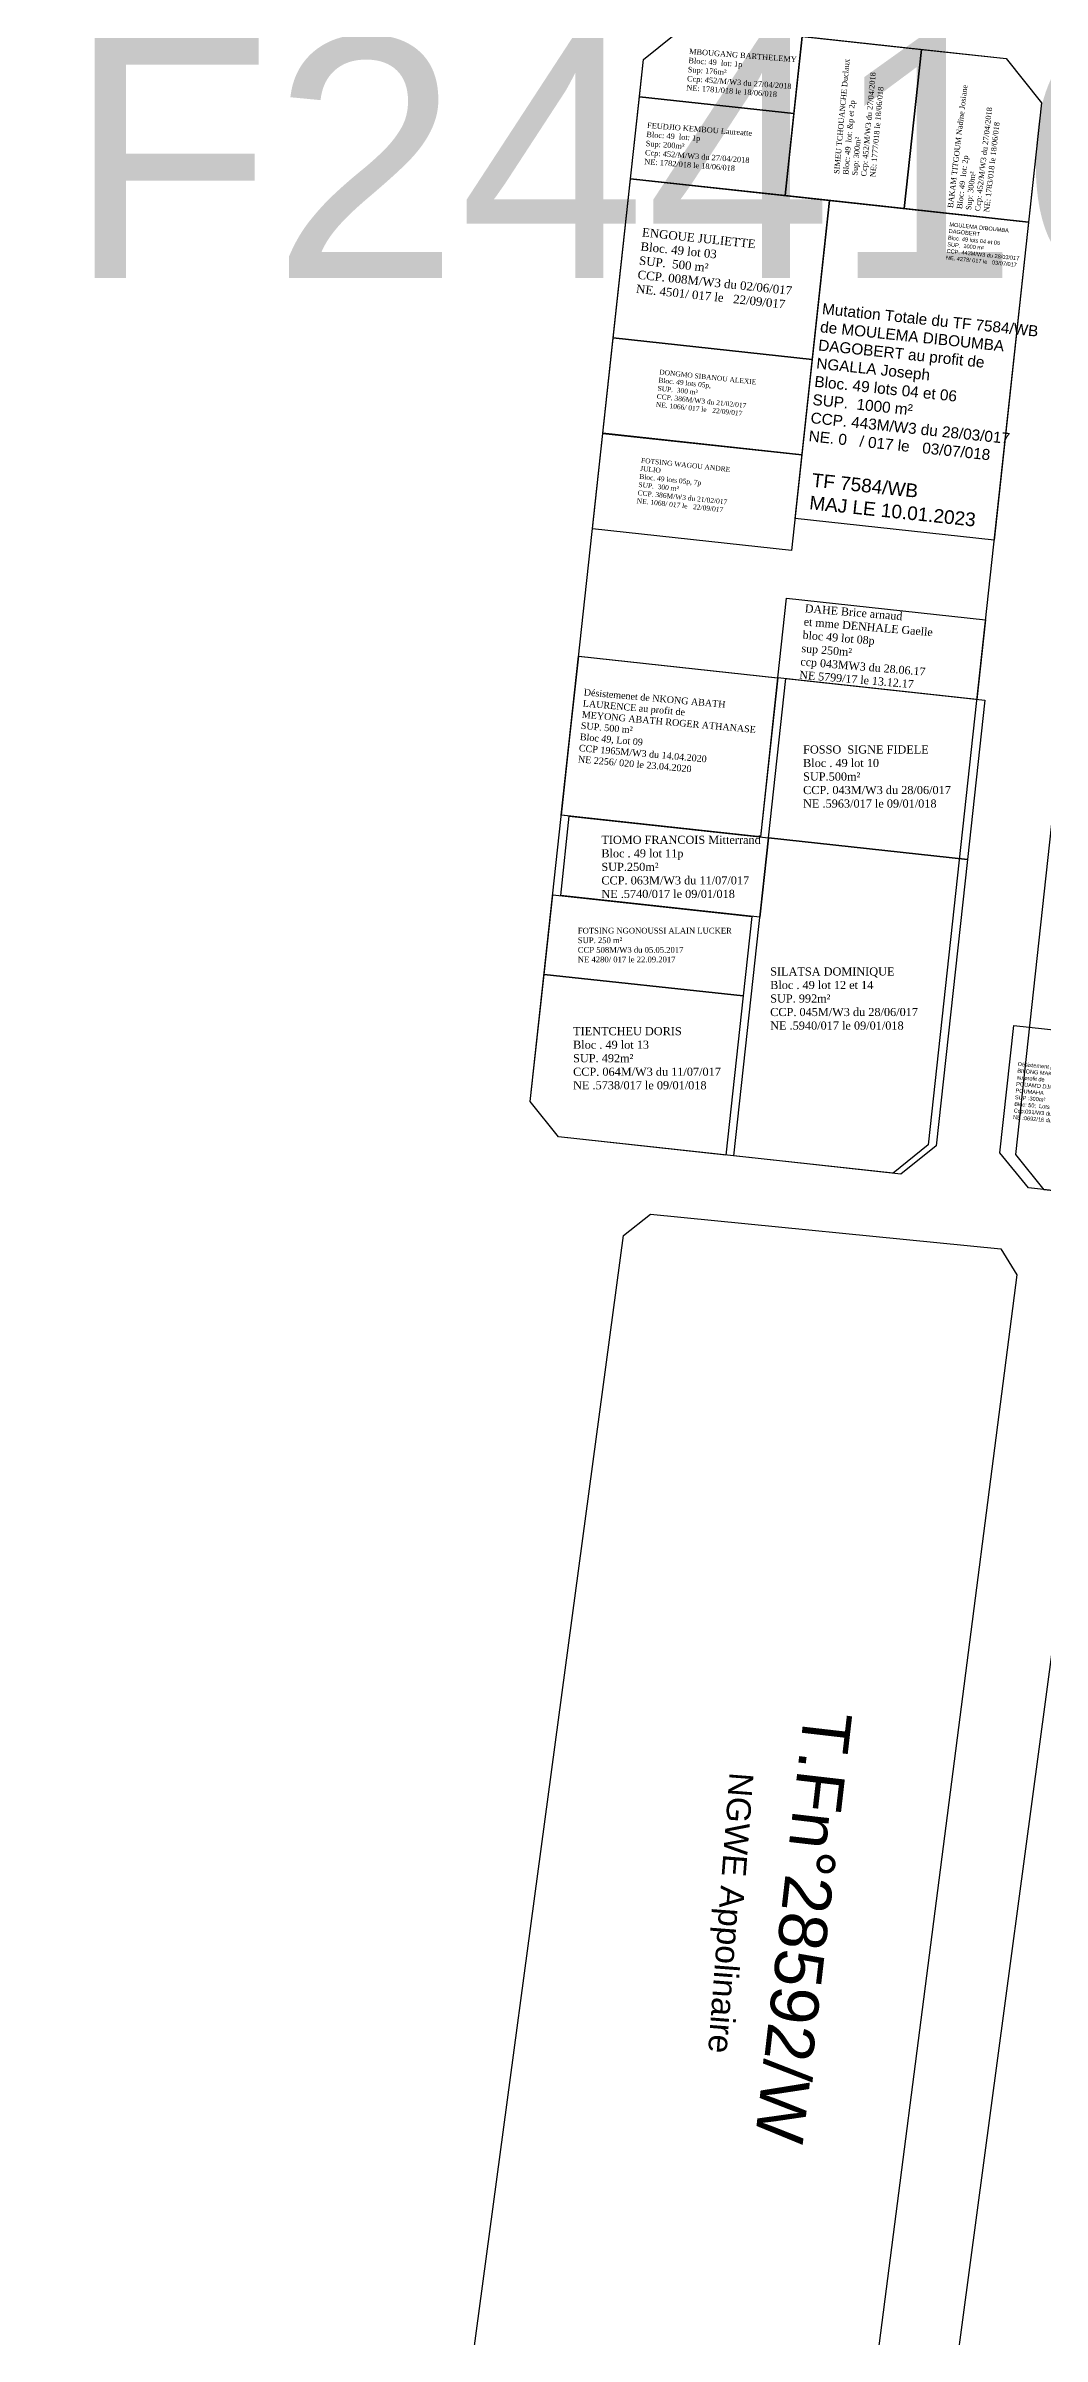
# Model space of a CAD drawing. Header units: millimetres. Extents: x 590121 to 927379, y 438565 to 1441738.
# Drawn here: x 924451.8 to 924576.2, y 1439773.6 to 1440059.7 of the extents above; entities that cross this region are included whole.
import ezdxf

# ---------------------------------------------------------------- set-up
doc = ezdxf.new("R2010")
doc.units = ezdxf.units.MM
doc.header["$LTSCALE"] = 10
doc.layers.add('end maj 26 02 2021', color=30, linetype='Continuous')
doc.styles.get("Standard").update_dxf_attribs({"font": 'arial.ttf'})
doc.styles.add('Times 1.0', font='times.ttf', dxfattribs={"width": 0.99, "height": 1})

msp = doc.modelspace()

# ---------------------------------------------------------------- linework, layer by layer
at = {"layer": 'end maj 26 02 2021', "color": 7, "linetype": 'ByBlock', "lineweight": -3, "ltscale": 0.0014, "flags": 128}
msp.add_lwpolyline([(924531.9, 1440062.48), (924571.66, 1440058.15), (924576.09, 1440052.64), (924561.94, 1439922.41), (924557.54, 1439918.87), (924515.78, 1439923.41), (924512.24, 1439927.82), (924526.39, 1440058.05)], close=True, dxfattribs=at)
at = {"layer": 'end maj 26 02 2021', "color": 150}
for points in [[(924531.9, 1440062.48), (924546.21, 1440060.92), (924545.17, 1440051.29), (924525.88, 1440053.38), (924526.39, 1440058.05)], [(924546.21, 1440060.92), (924561.1, 1440059.3), (924558.94, 1440039.42), (924544.05, 1440041.04)], [(924561.1, 1440059.3), (924571.66, 1440058.15), (924576.09, 1440052.64), (924574.47, 1440037.73), (924558.94, 1440039.42)], [(924525.88, 1440053.38), (924545.17, 1440051.29), (924544.05, 1440041.04), (924524.77, 1440043.14)], [(924544.14, 1439980.68), (924568.99, 1439977.98), (924566.83, 1439958.09), (924541.98, 1439960.79)], [(924517.12, 1439963.5), (924541.98, 1439960.79), (924540.9, 1439950.85), (924516.04, 1439953.56)], [(924541.98, 1439960.79), (924566.83, 1439958.09), (924562.94, 1439922.3), (924558.53, 1439918.76), (924537.66, 1439921.03)], [(924513.97, 1439943.72), (924538.82, 1439941.02), (924536.66, 1439921.14), (924515.78, 1439923.41), (924512.24, 1439927.82)]]:
    msp.add_lwpolyline(points, close=True, dxfattribs=at)
at = {"layer": 'end maj 26 02 2021', "linetype": 'ByBlock', "flags": 128}
msp.add_lwpolyline([(924591.55, 1440055.99), (924690.96, 1440045.18), (924694.51, 1440040.77), (924680.25, 1439909.55), (924675.84, 1439906), (924576.43, 1439916.81), (924572.88, 1439921.22), (924587.14, 1440052.45)], close=True, dxfattribs=at)
at = {"layer": 'end maj 26 02 2021', "color": 150, "linetype": 'ByBlock', "lineweight": -3, "ltscale": 0.0014, "flags": 128}
for points in [[(924524.77, 1440043.14), (924549.62, 1440040.43), (924547.46, 1440020.55), (924522.61, 1440023.25)], [(924524.77, 1440043.14), (924549.62, 1440040.43), (924547.46, 1440020.55), (924522.61, 1440023.25)], [(924522.61, 1440023.25), (924547.46, 1440020.55), (924546.16, 1440008.62), (924521.31, 1440011.33)], [(924521.31, 1440011.32), (924546.16, 1440008.62), (924544.86, 1439996.69), (924520.01, 1439999.39)], [(924544.22, 1439990.73), (924569.07, 1439988.02), (924567.99, 1439978.08), (924543.14, 1439980.79)], [(924518.28, 1439983.49), (924543.13, 1439980.79), (924540.97, 1439960.9), (924516.12, 1439963.61)], [(924518.29, 1439983.49), (924543.14, 1439980.79), (924540.98, 1439960.9), (924516.12, 1439963.61)], [(924518.28, 1439983.49), (924543.13, 1439980.79), (924540.97, 1439960.9), (924516.13, 1439963.61)], [(924515.05, 1439953.66), (924539.9, 1439950.96), (924538.82, 1439941.02), (924513.97, 1439943.72)], [(924572.62, 1439937.34), (924587.93, 1439935.68), (924585.77, 1439915.8), (924574.44, 1439917.03), (924570.89, 1439921.44)]]:
    msp.add_lwpolyline(points, close=True, dxfattribs=at)
at = {"layer": 'end maj 26 02 2021', "color": 3, "lineweight": 30, "flags": 128}
msp.add_lwpolyline([(924549.62, 1440040.43), (924574.47, 1440037.73), (924570.15, 1439997.97), (924545.3, 1440000.67)], close=True, dxfattribs=at)
at = {"layer": 'end maj 26 02 2021', "color": 3, "linetype": 'ByBlock', "lineweight": -3, "ltscale": 0.0014, "flags": 128}
msp.add_lwpolyline([(924527.24, 1439913.74), (924570.99, 1439909.44), (924573, 1439906.17), (924545.9, 1439695.76), (924540.63, 1439692.82), (924501.67, 1439709.58), (924497.8, 1439716.5), (924523.88, 1439911.07)], close=True, dxfattribs=at)
msp.add_lwpolyline([(924558.92, 1439684.91), (924555.05, 1439691.84), (924583.59, 1439905.14), (924586.96, 1439907.81), (924630.71, 1439903.51), (924633.34, 1439900.25), (924603.19, 1439671.12), (924597.89, 1439668.18), (924558.92, 1439684.91)], dxfattribs=at)

# ---------------------------------------------------------------- texts
at = {"layer": 'end maj 26 02 2021', "color": 1, "linetype": 'ByBlock'}
msp.add_text('T.F24416/W', height=30, dxfattribs=at).set_placement((924417.18, 1440030.73))
msp.add_text('T.Fn°28592/W', height=6, rotation=263.4235, dxfattribs=at).set_placement((924546.49, 1439851.88))
at = {"layer": 'end maj 26 02 2021', "char_height": 0.6801, "attachment_point": 1}
for s, insert, rotation in [('{\\fTimes New Roman|b0|i0|c0|p18;MBOUGANG BARTHELEMY\\PBloc: 49  lot: 1p\\PSup: 176m²\\PCcp: 452/M/W3 du 27/04/2018\\PNE: 1781/018 le 18/06/018}', (924532.11, 1440059.4), 355.6519), ('{\\fTimes New Roman|b0|i0|c0|p18;SIMEU TCHOUANCHE Duclaux\\PBloc: 49  lot: &p et 2p\\PSup: 300m²\\PCcp: 452/M/W3 du 27/04/2018\\PNE: 1777/018 le 18/06/018}', (924550.14, 1440043.77), 84.8069), ('{\\fTimes New Roman|b0|i0|c0|p18;BAKAM TITGOUM Nadine Josiane\\PBloc: 49  lot: 2p\\PSup: 300m²\\PCcp: 452/M/W3 du 27/04/2018\\PNE: 1783/018 le 18/06/018}', (924564.35, 1440039.53), 83.2688), ('{\\fTimes New Roman|b0|i0|c0|p18;FEUDJIO KEMBOU Laureatte \\PBloc: 49  lot: 1p\\PSup: 200m²\\PCcp: 452/M/W3 du 27/04/2018\\PNE: 1782/018 le 18/06/018}', (924526.86, 1440050.16), 355.6519)]:
    msp.add_mtext_dynamic_manual_height_columns(s, width=158.6765, gutter_width=12.5, heights=[45.27], dxfattribs=dict(at, insert=insert, rotation=rotation))
at = {"layer": 'end maj 26 02 2021', "color": 150, "linetype": 'ByBlock', "lineweight": -3, "ltscale": 0.0014, "attachment_point": 1, "rotation": 353.9908}
for s, insert, char_height, width in [('{\\fTimes New Roman|b0|i0|c0|p18;\\C256;ENGOUE JULIETTE\\PBloc. 49 lot 03\\PSUP.  500 m²\\PCCP. 008M/W3 du 02/06/017\\PNE. 4501/ 017 le   22/09/017}', (924526.27, 1440036.99), 1.0639, 106.6502), ('{\\fTimes New Roman|b0|i0|c0|p18;\\C256;DONGMO SIBANOU ALEXIE\\PBloc. 49 lots 05p,\\PSUP.  300 m²\\PCCP. 386M/W3 du 21/02/017\\PNE. 1066/ 017 le   22/09/017}', (924528.39, 1440019.3), 0.6107, 61.219), ('{\\fTimes New Roman|b0|i0|c0|p18;\\C256;FOTSING WAGOU ANDRE\\PJULIO\\PBloc. 49 lots 05p, 7p\\PSUP.  300 m²\\PCCP. 386M/W3 du 21/02/017\\PNE. 1068/ 017 le   22/09/017}', (924526.11, 1440008.27), 0.6107, 61.219)]:
    msp.add_mtext(s, dxfattribs=dict(at, insert=insert, char_height=char_height, width=width))
at = {"layer": 'end maj 26 02 2021', "width": 137.3689, "attachment_point": 1, "rotation": 353.9908}
for s, insert, char_height in [('MOULEMA DIBOUMBA \\PDAGOBERT\\PBloc. 49 lots 04 et 06\\PSUP.  1000 m²\\PCCP. 443M/W3 du 28/03/017\\PNE. 4278/ 017 le   03/07/017', (924564.61, 1440037.69), 0.5), ('Mutation Totale du TF 7584/WB\\Pde MOULEMA DIBOUMBA \\PDAGOBERT au profit de \\P{\\C1;NGALLA Joseph\\P}Bloc. 49 lots 04 et 06\\PSUP.  1000 m²\\PCCP. 443M/W3 du 28/03/017\\PNE. 0   / 017 le   03/07/018', (924548.77, 1440027.6), 1.3703), ('{\\C1;TF 7584/WB \\PMAJ LE 10.01.2023}', (924547.5, 1440006.36), 1.7)]:
    msp.add_mtext(s, dxfattribs=dict(at, insert=insert, char_height=char_height))
at = {"layer": 'end maj 26 02 2021', "color": 150, "linetype": 'ByBlock', "lineweight": -3, "ltscale": 0.0014, "attachment_point": 1, "style": 'Times 1.0'}
for s, insert, char_height, width, rotation in [('DAHE Brice arnaud \\Pet mme DENHALE Gaelle\\Pbloc 49 lot 08p\\Psup 250m²\\Pccp 043MW3 du 28.06.17\\PNE 5799/17 le 13.12.17', (924546.58, 1439989.97), 1, 35.7831, 355.2386), ('{\\fTimes New Roman|b0|i0|c186|p18;\\C1;Désistemenet de NKONG ABATH \\fTimes New Roman|b0|i0|c0|p18;\\P\\fTimes New Roman|b0|i0|c186|p18;LAURENCE au profit de\\P\\fTimes New Roman|b0|i0|c0|p18;\\C256;MEYONG ABATH ROGER ATHANASE\\fTimes New Roman|b0|i0|c186|p18;\\PSUP. \\fTimes New Roman|b0|i0|c0|p18;500\\fTimes New Roman|b0|i0|c186|p18; m²\\PBloc \\fTimes New Roman|b0|i0|c0|p18;49\\fTimes New Roman|b0|i0|c186|p18;, Lot\\fTimes New Roman|b0|i0|c0|p18; 09\\P\\fTimes New Roman|b0|i0|c186|p18;CCP 196\\fTimes New Roman|b0|i0|c0|p18;5\\fTimes New Roman|b0|i0|c186|p18;M/W3 du 14.04.2020\\PNE 225\\fTimes New Roman|b0|i0|c0|p18;6\\fTimes New Roman|b0|i0|c186|p18;/ 020 le 23.04.2020}', (924518.97, 1439979.42), 0.84, 64.6584, 354.9803)]:
    msp.add_mtext(s, dxfattribs=dict(at, insert=insert, char_height=char_height, width=width, rotation=rotation))
at = {"layer": 'end maj 26 02 2021', "char_height": 1.0135, "attachment_point": 1}
for s, insert in [('{\\fTimes New Roman|b0|i0|c0|p18;FOSSO  SIGNE FIDELE\\PBloc . 49 lot 10\\PSUP.500m²\\PCCP. 043M/W3 du 28/06/017\\PNE .5963/017 le 09/01/018}', (924546.31, 1439972.33)), ('{\\fTimes New Roman|b0|i0|c0|p18;TIOMO FRANCOIS Mitterrand\\PBloc . 49 lot 11p\\PSUP.250m²\\PCCP. 063M/W3 du 11/07/017\\PNE .5740/017 le 09/01/018}', (924521.12, 1439961.04)), ('{\\fTimes New Roman|b0|i0|c0|p18;SILATSA DOMINIQUE\\PBloc . 49 lot 12 et 14\\PSUP. 992m²\\PCCP. 045M/W3 du 28/06/017\\PNE .5940/017 le 09/01/018}', (924542.2, 1439944.59)), ('{\\fTimes New Roman|b0|i0|c0|p18;TIENTCHEU DORIS\\PBloc . 49 lot 13\\PSUP. 492m²\\PCCP. 064M/W3 du 11/07/017\\PNE .5738/017 le 09/01/018}', (924517.59, 1439937.13))]:
    msp.add_mtext_dynamic_manual_height_columns(s, width=213.3848, gutter_width=12.5, heights=[49.18], dxfattribs=dict(at, insert=insert))
at = {"layer": 'end maj 26 02 2021', "color": 150, "linetype": 'ByBlock', "lineweight": -3, "ltscale": 0.0014, "insert": (924518.18, 1439949.54), "char_height": 0.7199, "width": 20.2174, "attachment_point": 1, "style": 'Times 1.0'}
msp.add_mtext('{\\C256;FOTSING NGONOUSSI ALAIN LUCKER\\PSUP. 250 m²\\PCCP 508M/W3 du 05.05.2017\\PNE 4280/ 017 le 22.09.2017}', dxfattribs=at)
at = {"layer": 'end maj 26 02 2021', "linetype": 'ByBlock', "insert": (924573.16, 1439932.78), "char_height": 0.5, "width": 17.3082, "attachment_point": 1, "rotation": 354.8383}
msp.add_mtext('{\\fArial|b0|i0|c0|p34;\\C1;Désistement partiel de\\C7; \\PBILONG MAKANDA Amos\\P\\C1;au profit de \\P\\C7;POUAMO DJIELE\\PPOUMAHA\\PSUP :300m²\\PBloc: 50;  Lots :13p \\PCcp:091/W3 du 02.02.16\\PNE :0692/16 du 02.02.2016}', dxfattribs=at)
at = {"layer": 'end maj 26 02 2021', "color": 7, "linetype": 'ByBlock', "insert": (924540.13, 1439843.85), "char_height": 3, "width": 45.09, "attachment_point": 1, "rotation": 265.6042}
msp.add_mtext('NGWE Appolinaire ', dxfattribs=at)

doc.saveas('drawing.dxf')
